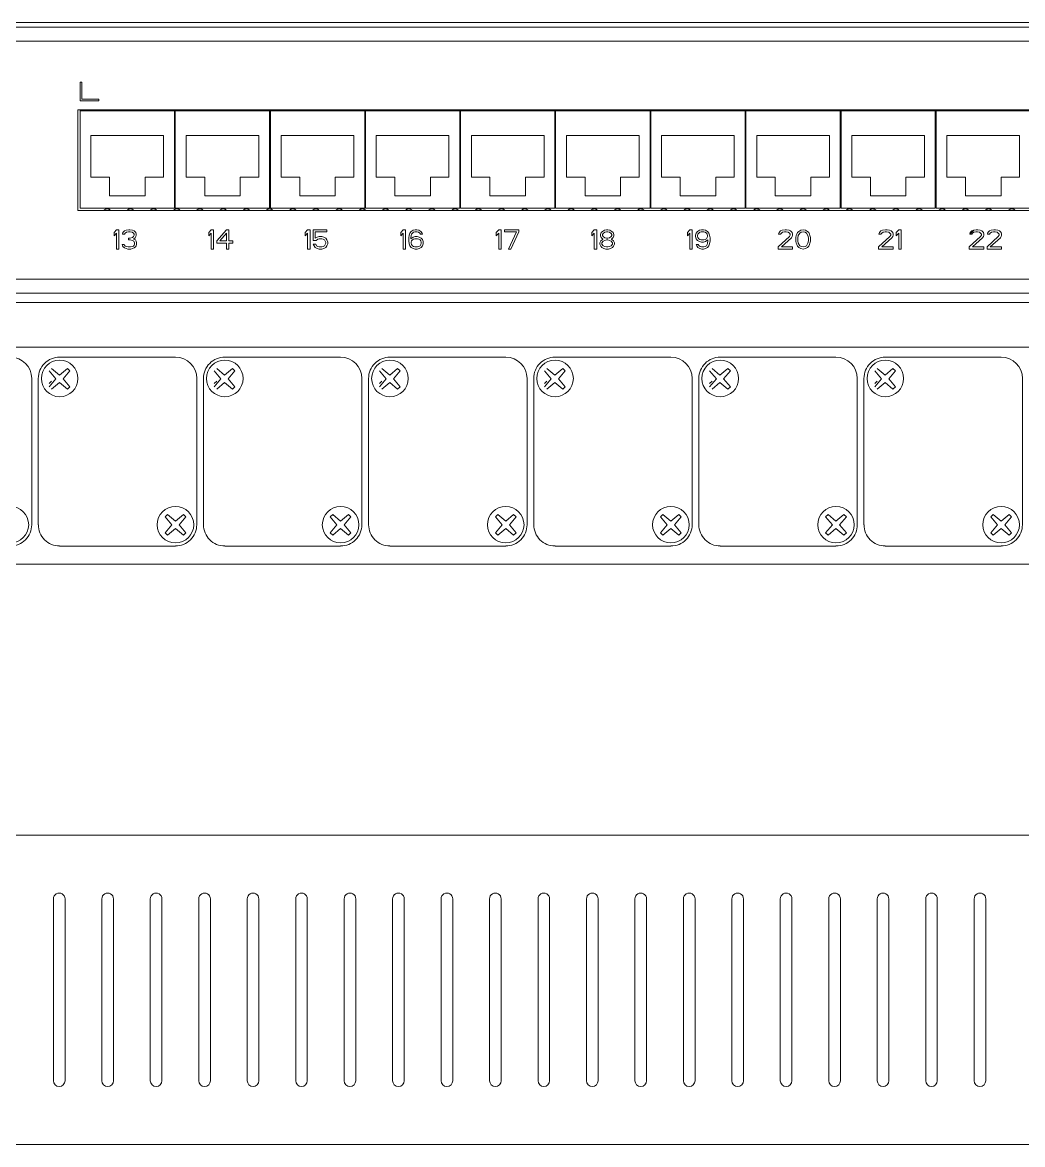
# Model space of a CAD drawing. Header units: millimetres. Extents: x -71336 to -35435, y -26189 to 22712.
# Drawn here: x -57106.8 to -56942.8, y -3200.3 to -3016.2 of the extents above; entities that cross this region are included whole.
import ezdxf

# ---------------------------------------------------------------- set-up
doc = ezdxf.new("R2010")
doc.units = ezdxf.units.MM
doc.set_wipeout_variables(frame=1)
doc.layers.add('SC - Equipment', color=7, linetype='Continuous', lineweight=13)
doc.layers.add('SC - Rack Layout - U-guides and centreline', color=5, linetype='Continuous', lineweight=13, plot=False)
doc.styles.add('ARIAL', font='arial.ttf')

# ---------------------------------------------------------------- blocks, each defined once
blk = doc.blocks.new('*U104')
at = {"layer": 'SC - Rack Layout - U-guides and centreline', "ltscale": 5}
blk.add_lwpolyline([(-300, 0), (300, 0)], dxfattribs=at)
blk = doc.blocks.new('*U105')
at = {"layer": 'SC - Rack Layout - U-guides and centreline', "color": 0, "linetype": 'ByBlock', "lineweight": -2, "transparency": 16777216}
for p in [(0, 133.35), (0, 88.9), (0, 44.45), (0, 0)]:
    blk.add_blockref('*U104', p, dxfattribs=at)
blk = doc.blocks.new('*U160')
at = {"layer": 'SC - Equipment'}
for p, q in [((-245.364, 50.8), (244.4623, 50.8)), ((3.0226, 40.3225), (3.0226, 10.4775)), ((4.9276, 10.4775), (4.9276, 40.3225)), ((10.9728, 40.3225), (10.9728, 10.4775)), ((12.8778, 10.4775), (12.8778, 40.3225)), ((18.923, 40.3225), (18.923, 10.4775)), ((20.828, 10.4775), (20.828, 40.3225)), ((26.8732, 40.3225), (26.8732, 10.4775)), ((28.7782, 10.4775), (28.7782, 40.3225)), ((34.8234, 40.3225), (34.8234, 10.4775)), ((36.7284, 10.4775), (36.7284, 40.3225)), ((42.7736, 40.3225), (42.7736, 10.4775)), ((44.6786, 10.4775), (44.6786, 40.3225)), ((50.7238, 40.3225), (50.7238, 10.4775)), ((52.6288, 10.4775), (52.6288, 40.3225)), ((58.674, 40.3225), (58.674, 10.4775)), ((60.579, 10.4775), (60.579, 40.3225)), ((66.6242, 40.3225), (66.6242, 10.4775)), ((68.5292, 10.4775), (68.5292, 40.3225)), ((74.5744, 40.3225), (74.5744, 10.4775)), ((76.4794, 10.4775), (76.4794, 40.3225)), ((82.5246, 40.3225), (82.5246, 10.4775)), ((84.4296, 10.4775), (84.4296, 40.3225)), ((90.4748, 40.3225), (90.4748, 10.4775)), ((92.3798, 10.4775), (92.3798, 40.3225)), ((98.425, 40.3225), (98.425, 10.4775)), ((100.33, 10.4775), (100.33, 40.3225)), ((106.3752, 40.3225), (106.3752, 10.4775)), ((108.2802, 10.4775), (108.2802, 40.3225)), ((114.3254, 40.3225), (114.3254, 10.4775)), ((116.2304, 10.4775), (116.2304, 40.3225)), ((122.2756, 40.3225), (122.2756, 10.4775)), ((124.1806, 10.4775), (124.1806, 40.3225)), ((130.2258, 40.3225), (130.2258, 10.4775)), ((132.1308, 10.4775), (132.1308, 40.3225)), ((138.176, 40.3225), (138.176, 10.4775)), ((140.081, 10.4775), (140.081, 40.3225)), ((146.1262, 40.3225), (146.1262, 10.4775)), ((148.0312, 10.4775), (148.0312, 40.3225)), ((154.0764, 40.3225), (154.0764, 10.4775)), ((155.9814, 10.4775), (155.9814, 40.3225)), ((-276.352, 0), (276.352, 0)), ((109.5638, 0), (115.9138, 0))]:
    blk.add_line(p, q, dxfattribs=at)
for centre, start, end in [((3.9751, 40.3225), 359.999983, 179.999991), ((11.9253, 40.3225), 359.999983, 179.999991), ((19.8755, 40.3225), 359.999983, 179.999991), ((27.8257, 40.3225), 359.999983, 179.999991), ((35.7759, 40.3225), 359.999983, 179.999991), ((43.7261, 40.3225), 359.999983, 179.999991), ((51.6763, 40.3225), 359.999983, 179.999991), ((59.6265, 40.3225), 359.999983, 179.999991), ((67.5767, 40.3225), 359.999983, 179.999991), ((75.5269, 40.3225), 359.999983, 179.999991), ((83.4771, 40.3225), 359.999983, 179.999991), ((91.4273, 40.3225), 359.999983, 179.999991), ((99.3775, 40.3225), 359.999983, 179.999991), ((107.3277, 40.3225), 359.999983, 179.999991), ((115.2779, 40.3225), 359.999983, 179.999991), ((123.2281, 40.3225), 359.999983, 179.999991), ((131.1783, 40.3225), 359.999983, 179.999991), ((139.1285, 40.3225), 359.999983, 179.999991), ((147.0787, 40.3225), 359.999983, 179.999991), ((155.0289, 40.3225), 359.999983, 179.999991), ((3.9751, 10.4775), 179.999991, 359.999983), ((11.9253, 10.4775), 179.999991, 359.999983), ((19.8755, 10.4775), 179.999991, 359.999983), ((27.8257, 10.4775), 179.999991, 359.999983), ((35.7759, 10.4775), 179.999991, 359.999983), ((43.7261, 10.4775), 179.999991, 359.999983), ((51.6763, 10.4775), 179.999991, 359.999983), ((59.6265, 10.4775), 179.999991, 359.999983), ((67.5767, 10.4775), 179.999991, 359.999983), ((75.5269, 10.4775), 179.999991, 359.999983), ((83.4771, 10.4775), 179.999991, 359.999983), ((91.4273, 10.4775), 179.999991, 359.999983), ((99.3775, 10.4775), 179.999991, 359.999983), ((107.3277, 10.4775), 179.999991, 359.999983), ((115.2779, 10.4775), 179.999991, 359.999983), ((123.2281, 10.4775), 179.999991, 359.999983), ((131.1783, 10.4775), 179.999991, 359.999983), ((139.1285, 10.4775), 179.999991, 359.999983), ((147.0787, 10.4775), 179.999991, 359.999983), ((155.0289, 10.4775), 179.999991, 359.999983)]:
    blk.add_arc(centre, 0.9525, start, end, dxfattribs=at)
at = {"ltscale": 5, "style": 'ARIAL', "flags": 1}
blk.add_attdef('UNITS', (470.5, 46), '', height=9.74, dxfattribs=at)
blk = doc.blocks.new('PATCH PANEL - RJ45 24')
at = {"layer": 'SC - Equipment'}
for p, q in [((-219.44, 43.63), (219.44, 43.63)), ((-219.44, 41.35), (219.44, 41.35)), ((7.86, 34.63), (7.86, 31.58)), ((8.12, 34.63), (7.86, 34.63)), ((8.12, 31.84), (8.12, 34.63)), ((7.86, 31.58), (10.91, 31.58)), ((10.91, 31.84), (8.12, 31.84)), ((10.91, 31.58), (10.91, 31.84)), ((7.48, 30.06), (7.48, 13.57)), ((195.46, 30.06), (7.48, 30.06)), ((7.86, 13.95), (7.86, 30.06)), ((23.34, 29.93), (7.86, 29.93)), ((23.34, 30.06), (23.34, 13.95)), ((23.47, 13.95), (23.47, 30.06)), ((38.94, 29.93), (23.47, 29.93)), ((38.94, 30.06), (38.94, 13.95)), ((39.07, 13.95), (39.07, 30.06)), ((54.54, 29.93), (39.07, 29.93)), ((54.54, 30.06), (54.54, 13.95)), ((54.67, 13.95), (54.67, 30.06)), ((70.14, 29.93), (54.67, 29.93)), ((70.14, 30.06), (70.14, 13.95)), ((70.27, 13.95), (70.27, 30.06)), ((85.75, 29.93), (70.27, 29.93)), ((85.75, 30.06), (85.75, 13.95)), ((85.87, 13.95), (85.87, 30.06)), ((101.35, 29.93), (85.87, 29.93)), ((101.35, 30.06), (101.35, 13.95)), ((101.47, 13.95), (101.47, 30.06)), ((116.95, 29.93), (101.47, 29.93)), ((116.95, 30.06), (116.95, 13.95)), ((117.08, 13.95), (117.08, 30.06)), ((132.55, 29.93), (117.08, 29.93)), ((132.55, 30.06), (132.55, 13.95)), ((132.68, 13.95), (132.68, 30.06)), ((148.15, 29.93), (132.68, 29.93)), ((148.15, 30.06), (148.15, 13.95)), ((148.28, 13.95), (148.28, 30.06)), ((163.75, 29.93), (148.28, 29.93)), ((9.64, 25.88), (9.64, 19.03)), ((21.56, 25.88), (9.64, 25.88)), ((21.56, 19.03), (21.56, 25.88)), ((37.16, 25.88), (25.24, 25.88)), ((25.24, 25.88), (25.24, 19.03)), ((37.16, 19.03), (37.16, 25.88)), ((52.77, 25.88), (40.84, 25.88)), ((40.84, 25.88), (40.84, 19.03)), ((52.77, 19.03), (52.77, 25.88)), ((68.37, 25.88), (56.44, 25.88)), ((56.44, 25.88), (56.44, 19.03)), ((68.37, 19.03), (68.37, 25.88)), ((83.97, 25.88), (72.05, 25.88)), ((72.05, 25.88), (72.05, 19.03)), ((83.97, 19.03), (83.97, 25.88)), ((99.57, 25.88), (87.65, 25.88)), ((87.65, 25.88), (87.65, 19.03)), ((99.57, 19.03), (99.57, 25.88)), ((115.17, 25.88), (103.25, 25.88)), ((103.25, 25.88), (103.25, 19.03)), ((115.17, 19.03), (115.17, 25.88)), ((130.77, 25.88), (118.85, 25.88)), ((118.85, 25.88), (118.85, 19.03)), ((130.77, 19.03), (130.77, 25.88)), ((146.38, 25.88), (134.45, 25.88)), ((134.45, 25.88), (134.45, 19.03)), ((146.38, 19.03), (146.38, 25.88)), ((161.98, 25.88), (150.05, 25.88)), ((150.05, 25.88), (150.05, 19.03)), ((161.98, 19.03), (161.98, 25.88)), ((9.64, 19.03), (12.68, 19.03)), ((12.68, 19.03), (12.68, 15.98)), ((18.52, 19.03), (21.56, 19.03)), ((18.52, 15.98), (18.52, 19.03)), ((25.24, 19.03), (28.29, 19.03)), ((28.29, 19.03), (28.29, 15.98)), ((34.12, 19.03), (37.16, 19.03)), ((34.12, 15.98), (34.12, 19.03)), ((40.84, 19.03), (43.89, 19.03)), ((43.89, 19.03), (43.89, 15.98)), ((49.72, 19.03), (52.77, 19.03)), ((49.72, 15.98), (49.72, 19.03)), ((56.44, 19.03), (59.49, 19.03)), ((59.49, 19.03), (59.49, 15.98)), ((65.32, 19.03), (68.37, 19.03)), ((65.32, 15.98), (65.32, 19.03)), ((72.05, 19.03), (75.09, 19.03)), ((75.09, 19.03), (75.09, 15.98)), ((80.93, 19.03), (83.97, 19.03)), ((80.93, 15.98), (80.93, 19.03)), ((87.65, 19.03), (90.69, 19.03)), ((90.69, 19.03), (90.69, 15.98)), ((96.53, 19.03), (99.57, 19.03)), ((96.53, 15.98), (96.53, 19.03)), ((103.25, 19.03), (106.29, 19.03)), ((106.29, 19.03), (106.29, 15.98)), ((112.13, 19.03), (115.17, 19.03)), ((112.13, 15.98), (112.13, 19.03)), ((118.85, 19.03), (121.9, 19.03)), ((121.9, 19.03), (121.9, 15.98)), ((127.73, 19.03), (130.77, 19.03)), ((127.73, 15.98), (127.73, 19.03)), ((134.45, 19.03), (137.5, 19.03)), ((137.5, 19.03), (137.5, 15.98)), ((143.33, 19.03), (146.38, 19.03)), ((143.33, 15.98), (143.33, 19.03)), ((150.05, 19.03), (153.1, 19.03)), ((153.1, 19.03), (153.1, 15.98)), ((158.93, 19.03), (161.98, 19.03)), ((158.93, 15.98), (158.93, 19.03)), ((12.68, 15.98), (18.52, 15.98)), ((28.29, 15.98), (34.12, 15.98)), ((43.89, 15.98), (49.72, 15.98)), ((59.49, 15.98), (65.32, 15.98)), ((75.09, 15.98), (80.93, 15.98)), ((90.69, 15.98), (96.53, 15.98)), ((106.29, 15.98), (112.13, 15.98)), ((121.9, 15.98), (127.73, 15.98)), ((137.5, 15.98), (143.33, 15.98)), ((153.1, 15.98), (158.93, 15.98)), ((7.48, 13.57), (195.46, 13.57)), ((23.34, 13.95), (7.86, 13.95)), ((38.94, 13.95), (23.47, 13.95)), ((54.54, 13.95), (39.07, 13.95)), ((70.14, 13.95), (54.67, 13.95)), ((85.75, 13.95), (70.27, 13.95)), ((101.35, 13.95), (85.87, 13.95)), ((116.95, 13.95), (101.47, 13.95)), ((132.55, 13.95), (117.08, 13.95)), ((148.15, 13.95), (132.68, 13.95)), ((163.75, 13.95), (148.28, 13.95)), ((13.42, 9.94), (13.82, 10.41)), ((13.42, 9.4), (13.42, 9.94)), ((13.82, 9.87), (13.42, 9.4)), ((13.82, 10.41), (14.21, 10.41)), ((13.82, 7.24), (13.82, 9.87)), ((14.21, 10.41), (14.21, 7.24)), ((14.81, 9.67), (14.88, 9.94)), ((15.14, 9.67), (14.81, 9.67)), ((14.88, 9.94), (15.14, 10.21)), ((15.14, 10.21), (15.4, 10.35)), ((15.27, 9.87), (15.14, 9.67)), ((15.47, 10.01), (15.27, 9.87)), ((15.4, 10.35), (15.87, 10.41)), ((15.8, 10.08), (15.47, 10.01)), ((16.06, 10.08), (15.8, 10.08)), ((15.87, 10.41), (16, 10.41)), ((16, 10.41), (16.46, 10.35)), ((16.39, 10.01), (16.06, 10.08)), ((16.59, 9.87), (16.39, 10.01)), ((16.46, 10.35), (16.73, 10.21)), ((16.46, 9.13), (16.59, 9.27)), ((16.73, 9.67), (16.59, 9.87)), ((16.59, 9.27), (16.73, 9.54)), ((16.73, 10.21), (16.99, 9.94)), ((16.73, 9.54), (16.73, 9.67)), ((16.99, 9.27), (16.86, 9.06)), ((16.99, 9.94), (17.06, 9.67)), ((17.06, 9.54), (16.99, 9.27)), ((17.06, 9.67), (17.06, 9.54)), ((28.97, 9.94), (29.36, 10.41)), ((28.97, 9.4), (28.97, 9.94)), ((29.36, 9.87), (28.97, 9.4)), ((29.36, 10.41), (29.76, 10.41)), ((29.36, 7.24), (29.36, 9.87)), ((29.76, 10.41), (29.76, 7.24)), ((30.29, 8.59), (31.87, 10.41)), ((30.75, 8.59), (31.87, 9.87)), ((31.87, 10.41), (32.27, 10.41)), ((31.87, 9.87), (31.87, 8.59)), ((32.27, 10.41), (32.27, 8.59)), ((44.78, 9.94), (45.17, 10.41)), ((44.78, 9.4), (44.78, 9.94)), ((45.17, 9.87), (44.78, 9.4)), ((45.17, 10.41), (45.57, 10.41)), ((45.17, 7.24), (45.17, 9.87)), ((45.57, 10.41), (45.57, 7.24)), ((48.34, 10.41), (46.1, 10.41)), ((46.1, 10.41), (46.1, 8.66)), ((46.43, 10.08), (48.34, 10.08)), ((46.43, 9), (46.43, 10.08)), ((47.09, 9.27), (46.76, 9.2)), ((47.49, 9.27), (47.09, 9.27)), ((47.82, 9.2), (47.49, 9.27)), ((48.34, 10.08), (48.34, 10.41)), ((60.46, 9.94), (60.85, 10.41)), ((60.46, 9.4), (60.46, 9.94)), ((60.85, 9.87), (60.46, 9.4)), ((60.85, 10.41), (61.25, 10.41)), ((60.85, 7.24), (60.85, 9.87)), ((61.25, 10.41), (61.25, 7.24)), ((61.84, 9.54), (61.78, 9.06)), ((61.97, 9.87), (61.84, 9.54)), ((62.17, 10.14), (61.97, 9.87)), ((62.11, 9.06), (62.17, 9.47)), ((62.5, 10.35), (62.17, 10.14)), ((62.17, 9.47), (62.24, 9.67)), ((62.24, 9.67), (62.37, 9.87)), ((62.37, 9.87), (62.57, 10.01)), ((62.83, 10.41), (62.5, 10.35)), ((62.83, 9.27), (62.5, 9.2)), ((62.57, 10.01), (62.77, 10.08)), ((62.77, 10.08), (63.16, 10.08)), ((63.1, 10.41), (62.83, 10.41)), ((63.16, 9.27), (62.83, 9.27)), ((63.43, 10.35), (63.1, 10.41)), ((63.16, 10.08), (63.36, 10.01)), ((63.49, 9.2), (63.16, 9.27)), ((63.36, 10.01), (63.56, 9.87)), ((63.76, 10.14), (63.43, 10.35)), ((63.56, 9.87), (63.69, 9.67)), ((63.69, 9.67), (64.02, 9.67)), ((63.96, 9.87), (63.76, 10.14)), ((64.02, 9.67), (63.96, 9.87)), ((76.13, 9.94), (76.53, 10.41)), ((76.13, 9.4), (76.13, 9.94)), ((76.53, 9.87), (76.13, 9.4)), ((76.53, 10.41), (76.93, 10.41)), ((76.53, 7.24), (76.53, 9.87)), ((76.93, 10.41), (76.93, 7.24)), ((77.45, 10.41), (79.83, 10.41)), ((77.45, 10.08), (77.45, 10.41)), ((79.44, 10.08), (77.45, 10.08)), ((78.11, 7.24), (79.44, 10.08)), ((79.83, 10.08), (78.51, 7.24)), ((79.83, 10.41), (79.83, 10.08)), ((91.81, 9.94), (92.21, 10.41)), ((91.81, 9.4), (91.81, 9.94)), ((92.21, 9.87), (91.81, 9.4)), ((92.21, 10.41), (92.6, 10.41)), ((92.21, 7.24), (92.21, 9.87)), ((92.6, 10.41), (92.6, 7.24)), ((93.33, 9.94), (93.2, 9.6)), ((93.2, 9.6), (93.2, 9.4)), ((93.2, 9.4), (93.33, 9.13)), ((93.53, 10.14), (93.33, 9.94)), ((93.86, 10.35), (93.53, 10.14)), ((93.66, 9.81), (93.53, 9.6)), ((93.53, 9.6), (93.53, 9.47)), ((93.53, 9.47), (93.66, 9.27)), ((93.92, 10.01), (93.66, 9.81)), ((93.66, 9.27), (93.92, 9.06)), ((94.19, 10.41), (93.86, 10.35)), ((94.19, 10.08), (93.92, 10.01)), ((94.45, 10.41), (94.19, 10.41)), ((94.45, 10.08), (94.19, 10.08)), ((94.78, 10.35), (94.45, 10.41)), ((94.72, 10.01), (94.45, 10.08)), ((94.98, 9.81), (94.72, 10.01)), ((94.72, 9.06), (94.98, 9.27)), ((95.11, 10.14), (94.78, 10.35)), ((95.11, 9.6), (94.98, 9.81)), ((94.98, 9.27), (95.11, 9.47)), ((95.31, 9.94), (95.11, 10.14)), ((95.11, 9.47), (95.11, 9.6)), ((95.44, 9.6), (95.31, 9.94)), ((95.31, 9.13), (95.44, 9.4)), ((95.44, 9.4), (95.44, 9.6)), ((107.49, 9.94), (107.88, 10.41)), ((107.49, 9.4), (107.49, 9.94)), ((107.88, 9.87), (107.49, 9.4)), ((107.88, 10.41), (108.28, 10.41)), ((107.88, 7.24), (107.88, 9.87)), ((108.28, 10.41), (108.28, 7.24)), ((108.94, 9.87), (108.81, 9.54)), ((108.81, 9.54), (108.81, 9.27)), ((108.81, 9.27), (108.94, 8.93)), ((109.14, 10.14), (108.94, 9.87)), ((109.47, 10.35), (109.14, 10.14)), ((109.21, 9.67), (109.14, 9.47)), ((109.14, 9.47), (109.14, 9.33)), ((109.14, 9.33), (109.21, 9.13)), ((109.34, 9.87), (109.21, 9.67)), ((109.54, 10.01), (109.34, 9.87)), ((109.8, 10.41), (109.47, 10.35)), ((109.73, 10.08), (109.54, 10.01)), ((110.2, 10.08), (109.73, 10.08)), ((110.13, 10.41), (109.8, 10.41)), ((110.46, 10.35), (110.13, 10.41)), ((110.39, 10.01), (110.2, 10.08)), ((110.59, 9.87), (110.39, 10.01)), ((110.79, 10.14), (110.46, 10.35)), ((110.73, 9.67), (110.59, 9.87)), ((110.79, 9.47), (110.73, 9.67)), ((110.73, 9.13), (110.79, 9.33)), ((110.99, 9.87), (110.79, 10.14)), ((110.79, 9.33), (110.79, 9.47)), ((111.12, 9.54), (110.99, 9.87)), ((111.19, 9.06), (111.12, 9.54)), ((122.37, 7.58), (124.22, 9.27)), ((122.44, 9.67), (122.51, 9.94)), ((122.77, 9.67), (122.44, 9.67)), ((122.51, 9.94), (122.77, 10.21)), ((122.77, 10.21), (123.03, 10.35)), ((122.9, 9.87), (122.77, 9.67)), ((123.1, 10.01), (122.9, 9.87)), ((123.03, 10.35), (123.5, 10.41)), ((123.43, 10.08), (123.1, 10.01)), ((123.69, 10.08), (123.43, 10.08)), ((123.5, 10.41), (123.76, 10.41)), ((124.02, 10.01), (123.69, 10.08)), ((123.76, 10.41), (124.16, 10.35)), ((124.22, 9.87), (124.02, 10.01)), ((124.16, 10.35), (124.42, 10.21)), ((124.35, 9.67), (124.22, 9.87)), ((124.22, 9.27), (124.35, 9.54)), ((124.35, 9.54), (124.35, 9.67)), ((124.42, 10.21), (124.69, 9.94)), ((124.69, 9.27), (124.55, 9.06)), ((124.69, 9.94), (124.75, 9.67)), ((124.75, 9.54), (124.69, 9.27)), ((124.75, 9.67), (124.75, 9.54)), ((125.35, 9.47), (125.28, 9.13)), ((125.41, 9.67), (125.35, 9.47)), ((125.54, 9.94), (125.41, 9.67)), ((125.74, 10.14), (125.54, 9.94)), ((125.68, 9.47), (125.61, 9.06)), ((125.94, 9.87), (125.68, 9.47)), ((126.07, 10.35), (125.74, 10.14)), ((126.14, 10.01), (125.94, 9.87)), ((126.47, 10.41), (126.07, 10.35)), ((126.47, 10.08), (126.14, 10.01)), ((126.87, 10.35), (126.47, 10.41)), ((126.8, 10.01), (126.47, 10.08)), ((127, 9.87), (126.8, 10.01)), ((127.2, 10.14), (126.87, 10.35)), ((127.26, 9.47), (127, 9.87)), ((127.39, 9.94), (127.2, 10.14)), ((127.33, 9.06), (127.26, 9.47)), ((127.53, 9.67), (127.39, 9.94)), ((127.59, 9.47), (127.53, 9.67)), ((127.66, 9.13), (127.59, 9.47)), ((138.84, 7.58), (140.69, 9.27)), ((138.91, 9.67), (138.98, 9.94)), ((139.24, 9.67), (138.91, 9.67)), ((138.98, 9.94), (139.24, 10.21)), ((139.24, 10.21), (139.5, 10.35)), ((139.37, 9.87), (139.24, 9.67)), ((139.57, 10.01), (139.37, 9.87)), ((139.5, 10.35), (139.97, 10.41)), ((139.9, 10.08), (139.57, 10.01)), ((140.16, 10.08), (139.9, 10.08)), ((139.97, 10.41), (140.23, 10.41)), ((140.5, 10.01), (140.16, 10.08)), ((140.23, 10.41), (140.63, 10.35)), ((140.69, 9.87), (140.5, 10.01)), ((140.63, 10.35), (140.89, 10.21)), ((140.83, 9.67), (140.69, 9.87)), ((140.69, 9.27), (140.83, 9.54)), ((140.83, 9.54), (140.83, 9.67)), ((140.89, 10.21), (141.16, 9.94)), ((141.16, 9.27), (141.02, 9.06)), ((141.16, 9.94), (141.22, 9.67)), ((141.22, 9.54), (141.16, 9.27)), ((141.22, 9.67), (141.22, 9.54)), ((141.75, 9.94), (142.15, 10.41)), ((141.75, 9.4), (141.75, 9.94)), ((142.15, 9.87), (141.75, 9.4)), ((142.15, 10.41), (142.54, 10.41)), ((142.15, 7.24), (142.15, 9.87)), ((142.54, 10.41), (142.54, 7.24)), ((153.73, 7.58), (155.58, 9.27)), ((153.79, 9.67), (153.86, 9.94)), ((154.12, 9.67), (153.79, 9.67)), ((153.8, 9.69), (154.46, 10.36)), ((153.86, 9.94), (154.12, 10.21)), ((154.12, 10.21), (154.39, 10.35)), ((154.26, 9.87), (154.12, 9.67)), ((154.46, 10.01), (154.26, 9.87)), ((154.39, 10.35), (154.85, 10.41)), ((154.79, 10.08), (154.46, 10.01)), ((155.05, 10.08), (154.79, 10.08)), ((154.85, 10.41), (155.12, 10.41)), ((155.38, 10.01), (155.05, 10.08)), ((155.12, 10.41), (155.51, 10.35)), ((155.58, 9.87), (155.38, 10.01)), ((155.51, 10.35), (155.78, 10.21)), ((155.71, 9.67), (155.58, 9.87)), ((155.58, 9.27), (155.71, 9.54)), ((155.71, 9.54), (155.71, 9.67)), ((155.78, 10.21), (156.04, 9.94)), ((156.04, 9.27), (155.91, 9.06)), ((156.04, 9.94), (156.11, 9.67)), ((156.11, 9.54), (156.04, 9.27)), ((156.11, 9.67), (156.11, 9.54)), ((156.64, 7.58), (158.48, 9.27)), ((156.7, 9.67), (156.77, 9.94)), ((157.03, 9.67), (156.7, 9.67)), ((156.77, 9.94), (157.03, 10.21)), ((157.03, 10.21), (157.3, 10.35)), ((157.16, 9.87), (157.03, 9.67)), ((157.36, 10.01), (157.16, 9.87)), ((157.3, 10.35), (157.76, 10.41)), ((157.69, 10.08), (157.36, 10.01)), ((157.96, 10.08), (157.69, 10.08)), ((157.76, 10.41), (158.02, 10.41)), ((158.29, 10.01), (157.96, 10.08)), ((158.02, 10.41), (158.42, 10.35)), ((158.48, 9.87), (158.29, 10.01)), ((158.42, 10.35), (158.68, 10.21)), ((158.62, 9.67), (158.48, 9.87)), ((158.48, 9.27), (158.62, 9.54)), ((158.62, 9.54), (158.62, 9.67)), ((158.68, 10.21), (158.95, 9.94)), ((158.95, 9.27), (158.82, 9.06)), ((158.95, 9.94), (159.01, 9.67)), ((159.01, 9.54), (158.95, 9.27)), ((159.01, 9.67), (159.01, 9.54)), ((14.74, 7.98), (15.07, 7.98)), ((14.81, 7.78), (14.74, 7.98)), ((14.94, 7.58), (14.81, 7.78)), ((15.14, 7.45), (14.94, 7.58)), ((15.07, 7.98), (15.14, 7.85)), ((15.14, 7.85), (15.27, 7.71)), ((15.4, 7.31), (15.14, 7.45)), ((15.27, 7.71), (15.4, 7.65)), ((15.4, 7.65), (15.73, 7.58)), ((15.73, 7.58), (16.13, 7.58)), ((15.8, 9), (16.06, 9)), ((15.8, 8.73), (15.8, 9)), ((16.06, 8.73), (15.8, 8.73)), ((16.06, 9), (16.46, 9.13)), ((16.46, 8.66), (16.06, 8.73)), ((16.13, 7.58), (16.46, 7.65)), ((16.66, 8.52), (16.46, 8.66)), ((16.46, 7.65), (16.59, 7.71)), ((16.73, 7.45), (16.46, 7.31)), ((16.86, 9.06), (16.59, 8.86)), ((16.59, 8.86), (16.92, 8.73)), ((16.59, 7.71), (16.73, 7.85)), ((16.79, 8.25), (16.66, 8.52)), ((16.73, 7.85), (16.79, 7.98)), ((16.92, 7.58), (16.73, 7.45)), ((16.79, 7.98), (16.79, 8.25)), ((16.92, 8.73), (17.06, 8.52)), ((17.06, 7.78), (16.92, 7.58)), ((17.06, 8.52), (17.12, 8.25)), ((17.12, 7.98), (17.06, 7.78)), ((17.12, 8.25), (17.12, 7.98)), ((30.29, 8.19), (30.29, 8.59)), ((31.87, 8.19), (30.29, 8.19)), ((31.87, 8.59), (30.75, 8.59)), ((31.87, 7.24), (31.87, 8.19)), ((32.27, 8.59), (32.93, 8.59)), ((32.93, 8.19), (32.27, 8.19)), ((32.27, 8.19), (32.27, 7.24)), ((32.93, 8.59), (32.93, 8.19)), ((46.1, 8.66), (46.56, 8.66)), ((46.5, 8.05), (46.1, 8.05)), ((46.1, 8.05), (46.23, 7.78)), ((46.23, 7.78), (46.43, 7.51)), ((46.76, 9.2), (46.43, 9)), ((46.43, 7.51), (46.76, 7.31)), ((46.63, 7.78), (46.5, 8.05)), ((46.56, 8.66), (46.83, 8.86)), ((46.83, 7.65), (46.63, 7.78)), ((46.83, 8.86), (47.09, 8.93)), ((47.09, 7.58), (46.83, 7.65)), ((47.09, 8.93), (47.49, 8.93)), ((47.49, 7.58), (47.09, 7.58)), ((47.49, 8.93), (47.75, 8.86)), ((47.75, 7.65), (47.49, 7.58)), ((47.75, 8.86), (47.95, 8.73)), ((47.95, 7.78), (47.75, 7.65)), ((48.15, 9), (47.82, 9.2)), ((47.82, 7.31), (48.15, 7.51)), ((47.95, 8.73), (48.08, 8.52)), ((48.08, 7.98), (47.95, 7.78)), ((48.08, 8.52), (48.15, 8.32)), ((48.15, 8.19), (48.08, 7.98)), ((48.34, 8.73), (48.15, 9)), ((48.15, 8.32), (48.15, 8.19)), ((48.15, 7.51), (48.34, 7.78)), ((48.48, 8.39), (48.34, 8.73)), ((48.34, 7.78), (48.48, 8.12)), ((48.48, 8.12), (48.48, 8.39)), ((61.78, 9.06), (61.78, 8.59)), ((61.78, 8.59), (61.84, 8.12)), ((61.84, 8.12), (61.97, 7.78)), ((61.97, 7.78), (62.17, 7.51)), ((62.5, 9.2), (62.11, 8.93)), ((62.11, 8.93), (62.11, 9.06)), ((62.24, 8.59), (62.17, 8.39)), ((62.17, 8.39), (62.17, 8.19)), ((62.17, 8.19), (62.24, 7.98)), ((62.17, 7.51), (62.5, 7.31)), ((62.37, 8.73), (62.24, 8.59)), ((62.24, 7.98), (62.37, 7.78)), ((62.57, 8.86), (62.37, 8.73)), ((62.37, 7.78), (62.57, 7.65)), ((62.77, 8.93), (62.57, 8.86)), ((62.57, 7.65), (62.77, 7.58)), ((63.23, 8.93), (62.77, 8.93)), ((62.77, 7.58), (63.23, 7.58)), ((63.43, 8.86), (63.23, 8.93)), ((63.23, 7.58), (63.43, 7.65)), ((63.63, 8.73), (63.43, 8.86)), ((63.43, 7.65), (63.63, 7.78)), ((63.82, 9), (63.49, 9.2)), ((63.49, 7.31), (63.82, 7.51)), ((63.76, 8.59), (63.63, 8.73)), ((63.63, 7.78), (63.76, 7.98)), ((63.82, 8.39), (63.76, 8.59)), ((63.76, 7.98), (63.82, 8.19)), ((64.02, 8.79), (63.82, 9)), ((63.82, 8.19), (63.82, 8.39)), ((63.82, 7.51), (64.02, 7.78)), ((64.15, 8.46), (64.02, 8.79)), ((64.02, 7.78), (64.15, 8.12)), ((64.15, 8.12), (64.15, 8.46)), ((93.26, 8.59), (93.13, 8.25)), ((93.13, 8.25), (93.13, 8.05)), ((93.13, 8.05), (93.26, 7.71)), ((93.53, 8.79), (93.26, 8.59)), ((93.26, 7.71), (93.46, 7.51)), ((93.33, 9.13), (93.53, 8.93)), ((93.66, 8.52), (93.46, 8.25)), ((93.46, 8.25), (93.46, 8.05)), ((93.46, 8.05), (93.66, 7.78)), ((93.46, 7.51), (93.79, 7.31)), ((93.53, 8.93), (93.66, 8.86)), ((93.66, 8.86), (93.53, 8.79)), ((93.92, 8.66), (93.66, 8.52)), ((93.66, 7.78), (93.92, 7.65)), ((93.92, 9.06), (94.19, 9)), ((94.19, 8.73), (93.92, 8.66)), ((93.92, 7.65), (94.19, 7.58)), ((94.19, 9), (94.45, 9)), ((94.45, 8.73), (94.19, 8.73)), ((94.19, 7.58), (94.45, 7.58)), ((94.45, 9), (94.72, 9.06)), ((94.72, 8.66), (94.45, 8.73)), ((94.45, 7.58), (94.72, 7.65)), ((94.98, 8.52), (94.72, 8.66)), ((94.72, 7.65), (94.98, 7.78)), ((94.85, 7.31), (95.18, 7.51)), ((94.98, 8.86), (95.11, 8.93)), ((95.11, 8.79), (94.98, 8.86)), ((95.18, 8.25), (94.98, 8.52)), ((94.98, 7.78), (95.18, 8.05)), ((95.11, 8.93), (95.31, 9.13)), ((95.38, 8.59), (95.11, 8.79)), ((95.18, 8.05), (95.18, 8.25)), ((95.18, 7.51), (95.38, 7.71)), ((95.51, 8.25), (95.38, 8.59)), ((95.38, 7.71), (95.51, 8.05)), ((95.51, 8.05), (95.51, 8.25)), ((108.94, 8.93), (109.14, 8.66)), ((109.27, 7.98), (108.94, 7.98)), ((108.94, 7.98), (109.01, 7.78)), ((109.01, 7.78), (109.21, 7.51)), ((109.14, 8.66), (109.47, 8.46)), ((109.21, 9.13), (109.34, 8.93)), ((109.21, 7.51), (109.54, 7.31)), ((109.4, 7.78), (109.27, 7.98)), ((109.34, 8.93), (109.54, 8.79)), ((109.6, 7.65), (109.4, 7.78)), ((109.47, 8.46), (109.8, 8.39)), ((109.54, 8.79), (109.73, 8.73)), ((109.8, 7.58), (109.6, 7.65)), ((109.73, 8.73), (110.2, 8.73)), ((109.8, 8.39), (110.13, 8.39)), ((110.2, 7.58), (109.8, 7.58)), ((110.13, 8.39), (110.46, 8.46)), ((110.2, 8.73), (110.39, 8.79)), ((110.39, 7.65), (110.2, 7.58)), ((110.39, 8.79), (110.59, 8.93)), ((110.59, 7.78), (110.39, 7.65)), ((110.46, 8.46), (110.86, 8.73)), ((110.46, 7.31), (110.79, 7.51)), ((110.59, 8.93), (110.73, 9.13)), ((110.73, 7.98), (110.59, 7.78)), ((110.79, 8.19), (110.73, 7.98)), ((110.86, 8.59), (110.79, 8.19)), ((110.79, 7.51), (110.99, 7.78)), ((110.86, 8.73), (110.86, 8.59)), ((110.99, 7.78), (111.12, 8.12)), ((111.12, 8.12), (111.19, 8.59)), ((111.19, 8.59), (111.19, 9.06)), ((122.37, 7.24), (122.37, 7.58)), ((124.55, 9.06), (122.9, 7.58)), ((122.9, 7.58), (124.75, 7.58)), ((124.75, 7.58), (124.75, 7.24)), ((125.28, 9.13), (125.28, 8.52)), ((125.28, 8.52), (125.35, 8.19)), ((125.35, 8.19), (125.41, 7.98)), ((125.41, 7.98), (125.54, 7.71)), ((125.54, 7.71), (125.74, 7.51)), ((125.61, 9.06), (125.61, 8.59)), ((125.61, 8.59), (125.68, 8.19)), ((125.68, 8.19), (125.94, 7.78)), ((125.74, 7.51), (126.07, 7.31)), ((125.94, 7.78), (126.14, 7.65)), ((126.14, 7.65), (126.47, 7.58)), ((126.47, 7.58), (126.8, 7.65)), ((126.8, 7.65), (127, 7.78)), ((126.87, 7.31), (127.2, 7.51)), ((127, 7.78), (127.26, 8.19)), ((127.2, 7.51), (127.39, 7.71)), ((127.26, 8.19), (127.33, 8.59)), ((127.33, 8.59), (127.33, 9.06)), ((127.39, 7.71), (127.53, 7.98)), ((127.53, 7.98), (127.59, 8.19)), ((127.59, 8.19), (127.66, 8.52)), ((127.66, 8.52), (127.66, 9.13)), ((138.84, 7.24), (138.84, 7.58)), ((141.02, 9.06), (139.37, 7.58)), ((139.37, 7.58), (141.22, 7.58)), ((141.22, 7.58), (141.22, 7.24)), ((153.73, 7.24), (153.73, 7.58)), ((155.91, 9.06), (154.26, 7.58)), ((154.26, 7.58), (156.11, 7.58)), ((156.11, 7.58), (156.11, 7.24)), ((156.64, 7.24), (156.64, 7.58)), ((158.82, 9.06), (157.16, 7.58)), ((157.16, 7.58), (159.01, 7.58)), ((159.01, 7.58), (159.01, 7.24)), ((14.21, 7.24), (13.82, 7.24)), ((15.67, 7.24), (15.4, 7.31)), ((16.2, 7.24), (15.67, 7.24)), ((16.46, 7.31), (16.2, 7.24)), ((29.76, 7.24), (29.36, 7.24)), ((32.27, 7.24), (31.87, 7.24)), ((45.57, 7.24), (45.17, 7.24)), ((46.76, 7.31), (47.09, 7.24)), ((47.09, 7.24), (47.49, 7.24)), ((47.49, 7.24), (47.82, 7.31)), ((61.25, 7.24), (60.85, 7.24)), ((62.5, 7.31), (62.83, 7.24)), ((62.83, 7.24), (63.16, 7.24)), ((63.16, 7.24), (63.49, 7.31)), ((76.93, 7.24), (76.53, 7.24)), ((78.51, 7.24), (78.11, 7.24)), ((92.6, 7.24), (92.21, 7.24)), ((93.79, 7.31), (94.12, 7.24)), ((94.12, 7.24), (94.52, 7.24)), ((94.52, 7.24), (94.85, 7.31)), ((108.28, 7.24), (107.88, 7.24)), ((109.54, 7.31), (109.87, 7.24)), ((109.87, 7.24), (110.13, 7.24)), ((110.13, 7.24), (110.46, 7.31)), ((124.75, 7.24), (122.37, 7.24)), ((126.07, 7.31), (126.47, 7.24)), ((126.47, 7.24), (126.87, 7.31)), ((141.22, 7.24), (138.84, 7.24)), ((142.54, 7.24), (142.15, 7.24)), ((156.11, 7.24), (153.73, 7.24)), ((159.01, 7.24), (156.64, 7.24)), ((-219.44, 2.28), (219.44, 2.28)), ((-219.44, 0), (219.44, 0))]:
    blk.add_line(p, q, dxfattribs=at)
for centre in [(12.3, 13.06), (16.11, 13.06), (19.91, 13.06), (23.72, 13.06), (27.52, 13.06), (31.33, 13.06), (35.14, 13.06), (38.94, 13.06), (42.75, 13.06), (46.55, 13.06), (50.36, 13.06), (54.16, 13.06), (57.97, 13.06), (61.77, 13.06), (65.58, 13.06), (69.38, 13.06), (73.19, 13.06), (76.99, 13.06), (80.8, 13.06), (84.6, 13.06), (88.41, 13.06), (92.21, 13.06), (96.02, 13.06), (99.82, 13.06), (103.63, 13.06), (107.44, 13.06), (111.24, 13.06), (115.05, 13.06), (118.85, 13.06), (122.66, 13.06), (126.46, 13.06), (130.27, 13.06), (134.07, 13.06), (137.88, 13.06), (141.68, 13.06), (145.49, 13.06), (149.29, 13.06), (153.1, 13.06), (156.9, 13.06), (160.71, 13.06)]:
    blk.add_arc(centre, 0.761, 42.9176, 137.0824, dxfattribs=at)
blk = doc.blocks.new('Patch Panel 2')
blk.add_wipeout([(-241.3, 0), (241.3, 0.02), (241.3, -44.47), (-241.3, -44.47)])
at = {"layer": 'SC - Equipment'}
for p, q in [((241.3, 0), (-241.3, 0)), ((241.3, 0), (-241.3, 0)), ((23.5, -10.5), (4.5, -10.5)), ((50.59, -10.5), (31.59, -10.5)), ((50.59, -10.5), (31.59, -10.5)), ((77.68, -10.5), (58.68, -10.5)), ((77.68, -10.5), (58.68, -10.5)), ((104.77, -10.5), (85.77, -10.5)), ((104.77, -10.5), (85.77, -10.5)), ((131.86, -10.5), (112.86, -10.5)), ((158.95, -10.5), (139.95, -10.5)), ((2.77, -12.75), (3.87, -14.05)), ((4.47, -13.45), (3.17, -12.35)), ((5.77, -12.35), (4.47, -13.45)), ((5.07, -14.05), (6.17, -12.75)), ((6.17, -12.75), (5.77, -12.35)), ((29.86, -12.75), (30.96, -14.05)), ((29.86, -12.75), (30.96, -14.05)), ((31.56, -13.45), (30.26, -12.35)), ((31.56, -13.45), (30.26, -12.35)), ((32.86, -12.35), (31.56, -13.45)), ((32.86, -12.35), (31.56, -13.45)), ((32.16, -14.05), (33.26, -12.75)), ((32.16, -14.05), (33.26, -12.75)), ((33.26, -12.75), (32.86, -12.35)), ((33.26, -12.75), (32.86, -12.35)), ((56.95, -12.75), (58.05, -14.05)), ((56.95, -12.75), (58.05, -14.05)), ((58.65, -13.45), (57.35, -12.35)), ((58.65, -13.45), (57.35, -12.35)), ((59.95, -12.35), (58.65, -13.45)), ((59.95, -12.35), (58.65, -13.45)), ((59.25, -14.05), (60.35, -12.75)), ((59.25, -14.05), (60.35, -12.75)), ((60.35, -12.75), (59.95, -12.35)), ((60.35, -12.75), (59.95, -12.35)), ((84.04, -12.75), (85.14, -14.05)), ((84.04, -12.75), (85.14, -14.05)), ((85.74, -13.45), (84.44, -12.35)), ((85.74, -13.45), (84.44, -12.35)), ((87.04, -12.35), (85.74, -13.45)), ((87.04, -12.35), (85.74, -13.45)), ((86.34, -14.05), (87.44, -12.75)), ((86.34, -14.05), (87.44, -12.75)), ((87.44, -12.75), (87.04, -12.35)), ((87.44, -12.75), (87.04, -12.35)), ((111.13, -12.75), (112.23, -14.05)), ((112.83, -13.45), (111.53, -12.35)), ((114.13, -12.35), (112.83, -13.45)), ((113.43, -14.05), (114.53, -12.75)), ((114.53, -12.75), (114.13, -12.35)), ((138.21, -12.75), (139.32, -14.05)), ((139.91, -13.45), (138.62, -12.35)), ((141.21, -12.35), (139.91, -13.45)), ((140.51, -14.05), (141.62, -12.75)), ((141.62, -12.75), (141.21, -12.35)), ((-0.08, -14), (-0.08, -38)), ((1, -14), (1, -38)), ((3.87, -14.05), (2.77, -15.35)), ((3.17, -14.44), (2.77, -14.84)), ((3.17, -15.75), (4.47, -14.65)), ((4.47, -14.65), (5.77, -15.75)), ((6.17, -15.35), (5.07, -14.05)), ((27, -14), (27, -38)), ((28.09, -14), (28.09, -38)), ((28.09, -14), (28.09, -38)), ((30.96, -14.05), (29.86, -15.35)), ((30.96, -14.05), (29.86, -15.35)), ((30.26, -14.44), (29.86, -14.84)), ((30.26, -14.44), (29.86, -14.84)), ((30.26, -15.75), (31.56, -14.65)), ((30.26, -15.75), (31.56, -14.65)), ((31.56, -14.65), (32.86, -15.75)), ((31.56, -14.65), (32.86, -15.75)), ((33.26, -15.35), (32.16, -14.05)), ((33.26, -15.35), (32.16, -14.05)), ((54.09, -14), (54.09, -38)), ((54.09, -14), (54.09, -38)), ((55.18, -14), (55.18, -38)), ((55.18, -14), (55.18, -38)), ((58.05, -14.05), (56.95, -15.35)), ((58.05, -14.05), (56.95, -15.35)), ((57.35, -14.44), (56.95, -14.84)), ((57.35, -14.44), (56.95, -14.84)), ((57.35, -15.75), (58.65, -14.65)), ((57.35, -15.75), (58.65, -14.65)), ((58.65, -14.65), (59.95, -15.75)), ((58.65, -14.65), (59.95, -15.75)), ((60.35, -15.35), (59.25, -14.05)), ((60.35, -15.35), (59.25, -14.05)), ((81.18, -14), (81.18, -38)), ((81.18, -14), (81.18, -38)), ((82.27, -14), (82.27, -38)), ((82.27, -14), (82.27, -38)), ((85.14, -14.05), (84.04, -15.35)), ((85.14, -14.05), (84.04, -15.35)), ((84.44, -14.44), (84.04, -14.84)), ((84.44, -14.44), (84.04, -14.84)), ((84.44, -15.75), (85.74, -14.65)), ((84.44, -15.75), (85.74, -14.65)), ((85.74, -14.65), (87.04, -15.75)), ((85.74, -14.65), (87.04, -15.75)), ((87.44, -15.35), (86.34, -14.05)), ((87.44, -15.35), (86.34, -14.05)), ((108.27, -14), (108.27, -38)), ((108.27, -14), (108.27, -38)), ((109.36, -14), (109.36, -38)), ((112.23, -14.05), (111.13, -15.35)), ((111.53, -14.44), (111.13, -14.84)), ((111.53, -15.75), (112.83, -14.65)), ((112.83, -14.65), (114.13, -15.75)), ((114.53, -15.35), (113.43, -14.05)), ((135.36, -14), (135.36, -38)), ((136.45, -14), (136.45, -38)), ((139.32, -14.05), (138.21, -15.35)), ((138.62, -14.44), (138.21, -14.84)), ((138.62, -15.75), (139.91, -14.65)), ((139.91, -14.65), (141.21, -15.75)), ((141.62, -15.35), (140.51, -14.05)), ((162.45, -14), (162.45, -38)), ((5.77, -15.75), (6.17, -15.35)), ((32.86, -15.75), (33.26, -15.35)), ((32.86, -15.75), (33.26, -15.35)), ((59.95, -15.75), (60.35, -15.35)), ((59.95, -15.75), (60.35, -15.35)), ((87.04, -15.75), (87.44, -15.35)), ((87.04, -15.75), (87.44, -15.35)), ((114.13, -15.75), (114.53, -15.35)), ((141.21, -15.75), (141.62, -15.35)), ((22.2, -36.32), (21.8, -36.72)), ((21.8, -36.72), (22.9, -38.02)), ((23.5, -37.42), (22.2, -36.32)), ((24.8, -36.32), (23.5, -37.42)), ((24.1, -38.02), (25.2, -36.72)), ((25.2, -36.72), (24.8, -36.32)), ((49.29, -36.32), (48.89, -36.72)), ((49.29, -36.32), (48.89, -36.72)), ((48.89, -36.72), (49.99, -38.02)), ((48.89, -36.72), (49.99, -38.02)), ((50.59, -37.42), (49.29, -36.32)), ((50.59, -37.42), (49.29, -36.32)), ((51.89, -36.32), (50.59, -37.42)), ((51.89, -36.32), (50.59, -37.42)), ((51.19, -38.02), (52.29, -36.72)), ((51.19, -38.02), (52.29, -36.72)), ((52.29, -36.72), (51.89, -36.32)), ((52.29, -36.72), (51.89, -36.32)), ((76.38, -36.32), (75.98, -36.72)), ((76.38, -36.32), (75.98, -36.72)), ((75.98, -36.72), (77.08, -38.02)), ((75.98, -36.72), (77.08, -38.02)), ((77.68, -37.42), (76.38, -36.32)), ((77.68, -37.42), (76.38, -36.32)), ((78.98, -36.32), (77.68, -37.42)), ((78.98, -36.32), (77.68, -37.42)), ((78.28, -38.02), (79.38, -36.72)), ((78.28, -38.02), (79.38, -36.72)), ((79.38, -36.72), (78.98, -36.32)), ((79.38, -36.72), (78.98, -36.32)), ((103.47, -36.32), (103.07, -36.72)), ((103.47, -36.32), (103.07, -36.72)), ((103.07, -36.72), (104.17, -38.02)), ((103.07, -36.72), (104.17, -38.02)), ((104.77, -37.42), (103.47, -36.32)), ((104.77, -37.42), (103.47, -36.32)), ((106.07, -36.32), (104.77, -37.42)), ((106.07, -36.32), (104.77, -37.42)), ((105.37, -38.02), (106.47, -36.72)), ((105.37, -38.02), (106.47, -36.72)), ((106.47, -36.72), (106.07, -36.32)), ((106.47, -36.72), (106.07, -36.32)), ((130.56, -36.32), (130.16, -36.72)), ((130.16, -36.72), (131.26, -38.02)), ((131.86, -37.42), (130.56, -36.32)), ((133.16, -36.32), (131.86, -37.42)), ((132.46, -38.02), (133.56, -36.72)), ((133.56, -36.72), (133.16, -36.32)), ((157.65, -36.32), (157.25, -36.72)), ((157.25, -36.72), (158.35, -38.02)), ((158.95, -37.42), (157.65, -36.32)), ((160.25, -36.32), (158.95, -37.42)), ((159.55, -38.02), (160.65, -36.72)), ((160.65, -36.72), (160.25, -36.32)), ((22.9, -38.02), (21.8, -39.32)), ((22.2, -39.72), (23.5, -38.62)), ((23.5, -38.62), (24.8, -39.72)), ((25.2, -39.32), (24.1, -38.02)), ((49.99, -38.02), (48.89, -39.32)), ((49.99, -38.02), (48.89, -39.32)), ((49.29, -39.72), (50.59, -38.62)), ((49.29, -39.72), (50.59, -38.62)), ((50.59, -38.62), (51.89, -39.72)), ((50.59, -38.62), (51.89, -39.72)), ((52.29, -39.32), (51.19, -38.02)), ((52.29, -39.32), (51.19, -38.02)), ((77.08, -38.02), (75.98, -39.32)), ((77.08, -38.02), (75.98, -39.32)), ((76.38, -39.72), (77.68, -38.62)), ((76.38, -39.72), (77.68, -38.62)), ((77.68, -38.62), (78.98, -39.72)), ((77.68, -38.62), (78.98, -39.72)), ((79.38, -39.32), (78.28, -38.02)), ((79.38, -39.32), (78.28, -38.02)), ((104.17, -38.02), (103.07, -39.32)), ((104.17, -38.02), (103.07, -39.32)), ((103.47, -39.72), (104.77, -38.62)), ((103.47, -39.72), (104.77, -38.62)), ((104.77, -38.62), (106.07, -39.72)), ((104.77, -38.62), (106.07, -39.72)), ((106.47, -39.32), (105.37, -38.02)), ((106.47, -39.32), (105.37, -38.02)), ((131.26, -38.02), (130.16, -39.32)), ((130.56, -39.72), (131.86, -38.62)), ((131.86, -38.62), (133.16, -39.72)), ((133.56, -39.32), (132.46, -38.02)), ((158.35, -38.02), (157.25, -39.32)), ((157.65, -39.72), (158.95, -38.62)), ((158.95, -38.62), (160.25, -39.72)), ((160.65, -39.32), (159.55, -38.02)), ((21.8, -39.32), (22.2, -39.72)), ((24.8, -39.72), (25.2, -39.32)), ((48.89, -39.32), (49.29, -39.72)), ((48.89, -39.32), (49.29, -39.72)), ((51.89, -39.72), (52.29, -39.32)), ((51.89, -39.72), (52.29, -39.32)), ((75.98, -39.32), (76.38, -39.72)), ((75.98, -39.32), (76.38, -39.72)), ((78.98, -39.72), (79.38, -39.32)), ((78.98, -39.72), (79.38, -39.32)), ((103.07, -39.32), (103.47, -39.72)), ((103.07, -39.32), (103.47, -39.72)), ((106.07, -39.72), (106.47, -39.32)), ((106.07, -39.72), (106.47, -39.32)), ((130.16, -39.32), (130.56, -39.72)), ((133.16, -39.72), (133.56, -39.32)), ((157.25, -39.32), (157.65, -39.72)), ((160.25, -39.72), (160.65, -39.32)), ((23.5, -41.5), (4.5, -41.5)), ((4.5, -41.5), (23.5, -41.5)), ((50.59, -41.5), (31.59, -41.5)), ((31.59, -41.5), (50.59, -41.5)), ((50.59, -41.5), (31.59, -41.5)), ((31.59, -41.5), (50.59, -41.5)), ((77.68, -41.5), (58.68, -41.5)), ((58.68, -41.5), (77.68, -41.5)), ((77.68, -41.5), (58.68, -41.5)), ((58.68, -41.5), (77.68, -41.5)), ((104.77, -41.5), (85.77, -41.5)), ((85.77, -41.5), (104.77, -41.5)), ((104.77, -41.5), (85.77, -41.5)), ((85.77, -41.5), (104.77, -41.5)), ((131.86, -41.5), (112.86, -41.5)), ((112.86, -41.5), (131.86, -41.5)), ((158.95, -41.5), (139.95, -41.5)), ((139.95, -41.5), (158.95, -41.5)), ((241.3, -44.47), (-241.3, -44.47)), ((241.3, -44.47), (-241.3, -44.47))]:
    blk.add_line(p, q, dxfattribs=at)
blk.add_lwpolyline([(-215.5, -1.52), (215.5, -1.52), (215.5, -8.84), (-215.5, -8.84)], close=True, dxfattribs=at)
blk.add_lwpolyline([(-215.5, -1.52), (215.5, -1.52), (215.5, -8.84), (-215.5, -8.84)], close=True, dxfattribs=at)
for centre, major_axis, start_param, end_param in [((-3.58, -14), (3.5, 0), 0, 1.570796), ((4.5, -14), (3.5, 0), 1.5708, 3.141597), ((4.5, -14), (3, 0), 0, 6.283185), ((23.5, -14), (3.5, 0), 0, 1.570796), ((31.59, -14), (3.5, 0), 1.5708, 3.141597), ((31.59, -14), (3.5, 0), 1.5708, 3.141597), ((31.59, -14), (3, 0), 0, 6.283185), ((31.59, -14), (3, 0), 0, 6.283185), ((50.59, -14), (3.5, 0), 0, 1.570796), ((50.59, -14), (3.5, 0), 0, 1.570796), ((58.68, -14), (3.5, 0), 1.5708, 3.141597), ((58.68, -14), (3.5, 0), 1.5708, 3.141597), ((58.68, -14), (3, 0), 0, 6.283185), ((58.68, -14), (3, 0), 0, 6.283185), ((77.68, -14), (3.5, 0), 0, 1.570796), ((77.68, -14), (3.5, 0), 0, 1.570796), ((85.77, -14), (3.5, 0), 1.5708, 3.141597), ((85.77, -14), (3.5, 0), 1.5708, 3.141597), ((85.77, -14), (3, 0), 0, 6.283185), ((85.77, -14), (3, 0), 0, 6.283185), ((104.77, -14), (3.5, 0), 0, 1.570796), ((104.77, -14), (3.5, 0), 0, 1.570796), ((112.86, -14), (3.5, 0), 1.5708, 3.141597), ((112.86, -14), (3, 0), 0, 6.283185), ((131.86, -14), (3.5, 0), 0, 1.570796), ((139.95, -14), (3.5, 0), 1.5708, 3.141597), ((139.95, -14), (3, 0), 0, 6.283185), ((158.95, -14), (3.5, 0), 0, 1.570796), ((-3.58, -38), (3, 0), 0, 6.283185), ((23.5, -38), (3, 0), 0, 6.283185), ((50.59, -38), (3, 0), 0, 6.283185), ((50.59, -38), (3, 0), 0, 6.283185), ((77.68, -38), (3, 0), 0, 6.283185), ((77.68, -38), (3, 0), 0, 6.283185), ((104.77, -38), (3, 0), 0, 6.283185), ((104.77, -38), (3, 0), 0, 6.283185), ((131.86, -38), (3, 0), 0, 6.283185), ((158.95, -38), (3, 0), 0, 6.283185), ((-3.58, -38), (-2.47, 2.47), 2.356194, 3.926991), ((4.5, -38), (2.47, 2.47), 2.356194, 3.926991), ((23.5, -38), (-2.47, 2.47), 2.356194, 3.926991), ((31.59, -38), (2.47, 2.47), 2.356194, 3.926991), ((31.59, -38), (2.47, 2.47), 2.356194, 3.926991), ((50.59, -38), (-2.47, 2.47), 2.356194, 3.926991), ((50.59, -38), (-2.47, 2.47), 2.356194, 3.926991), ((58.68, -38), (2.47, 2.47), 2.356194, 3.926991), ((58.68, -38), (2.47, 2.47), 2.356194, 3.926991), ((77.68, -38), (-2.47, 2.47), 2.356194, 3.926991), ((77.68, -38), (-2.47, 2.47), 2.356194, 3.926991), ((85.77, -38), (2.47, 2.47), 2.356194, 3.926991), ((85.77, -38), (2.47, 2.47), 2.356194, 3.926991), ((104.77, -38), (-2.47, 2.47), 2.356194, 3.926991), ((104.77, -38), (-2.47, 2.47), 2.356194, 3.926991), ((112.86, -38), (2.47, 2.47), 2.356194, 3.926991), ((131.86, -38), (-2.47, 2.47), 2.356194, 3.926991), ((139.95, -38), (2.47, 2.47), 2.356194, 3.926991), ((158.95, -38), (-2.47, 2.47), 2.356194, 3.926991)]:
    blk.add_ellipse(centre, major_axis=major_axis, ratio=1, start_param=start_param, end_param=end_param, dxfattribs=at)

msp = doc.modelspace()

# ---------------------------------------------------------------- block references
at = {"layer": 'SC - Equipment'}
msp.add_blockref('*U160', (-57104.768, -3200.342), dxfattribs=at)
at = {"layer": 'SC - Rack Layout - U-guides and centreline'}
msp.add_blockref('*U105', (-57105.219, -3149.542), dxfattribs=at)

# ---------------------------------------------------------------- next in the draw order: block references
at = {"layer": 'SC - Equipment', "color": 1}
msp.add_blockref('PATCH PANEL - RJ45 24', (-57105.218, -3060.618), dxfattribs=at)

# ---------------------------------------------------------------- next in the draw order: block references
at = {"layer": 'SC - Equipment'}
msp.add_blockref('Patch Panel 2', (-57105.219, -3060.618), dxfattribs=at)

doc.saveas('drawing.dxf')
